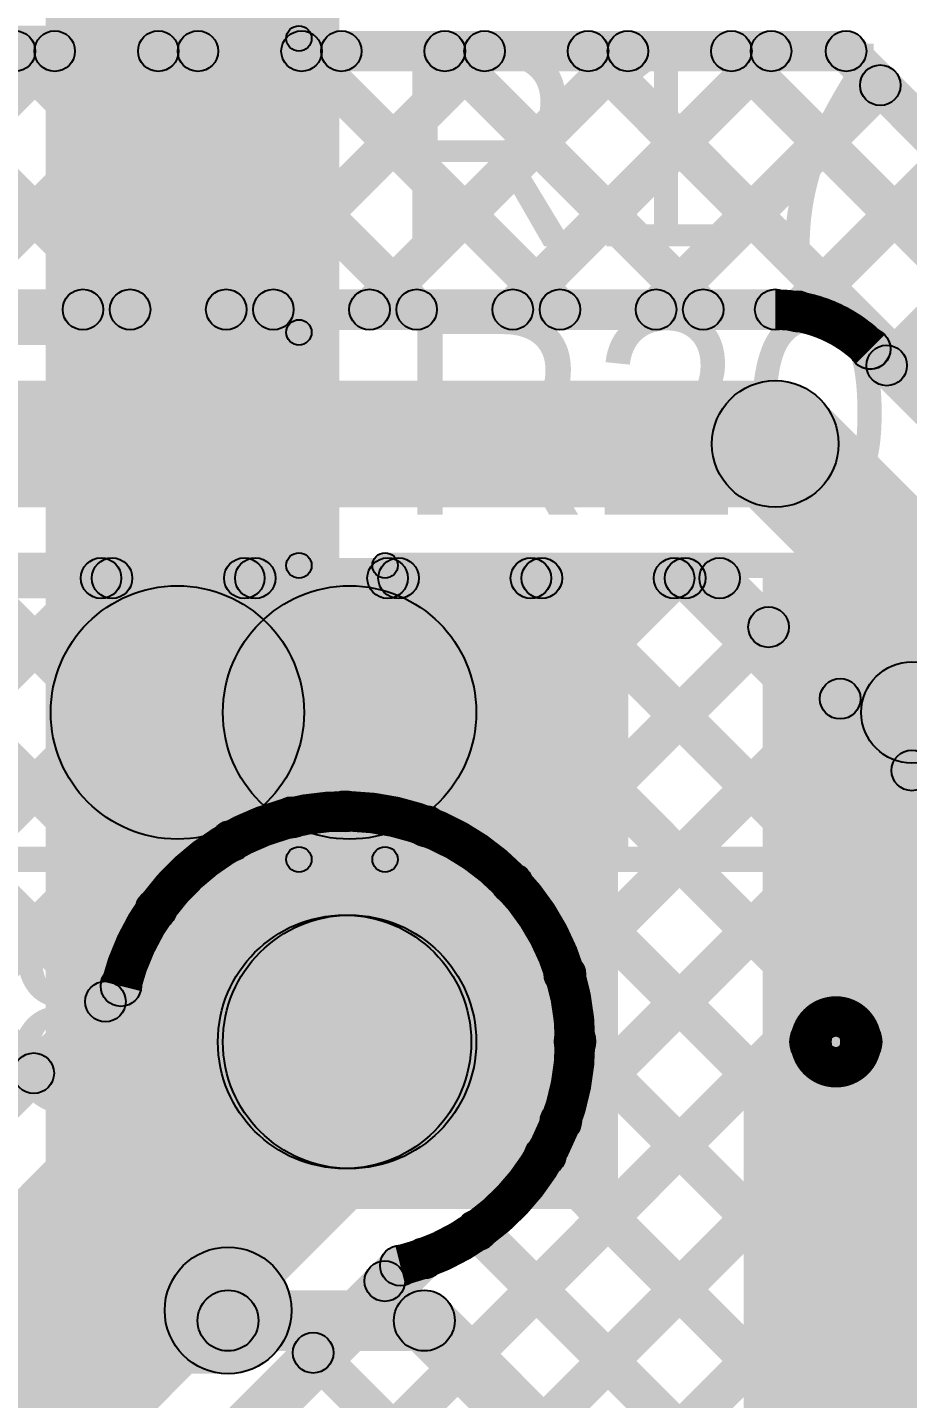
# Model space of a CAD drawing. Header units: millimetres. Extents: x 0.01 to 3.4, y 0.01 to 2.05.
# Drawn here: x 1.4564 to 1.6301, y 1.3506 to 1.6212 of the extents above; entities that cross this region are included whole.
import ezdxf

# ---------------------------------------------------------------- set-up
doc = ezdxf.new("R2010")
doc.units = ezdxf.units.MM
doc.header["$MEASUREMENT"] = 0
for name, color, linetype in [('BottomLayer', 5, 'Continuous'), ('TopLayer', 1, 'Continuous'), ('TopOverlay', 2, 'Continuous'), ('TopPaste', 8, 'Continuous'), ('TopSolder', 216, 'Continuous'), ('ViaHoleLayer', 16, 'Continuous')]:
    doc.layers.add(name, color=color, linetype=linetype)

# ---------------------------------------------------------------- blocks, each defined once
blk = doc.blocks.new('RES_0805_12')
at = {"layer": 'TopLayer'}
for points in [[(-0.06, 0.025), (-0.02, 0.025), (-0.02, -0.025), (-0.06, -0.025)], [(0.02, 0.025), (0.06, 0.025), (0.06, -0.025), (0.02, -0.025)]]:
    blk.add_hatch(color=1, dxfattribs=at).paths.add_polyline_path(points)
at = {"layer": 'TopOverlay'}
h = blk.add_hatch(color=2, dxfattribs=at)
edge = h.paths.add_edge_path()
edge.add_arc((-0.064, 0.029), 0.0025, 0, 360)
h = blk.add_hatch(color=2, dxfattribs=at)
edge = h.paths.add_edge_path()
edge.add_arc((-0.064, 0.029), 0.0025, 0, 360)
for points in [[(-0.064, 0.0265), (-0.064, 0.0315), (0.064, 0.0315), (0.064, 0.0265)], [(-0.0615, -0.029), (-0.0665, -0.029), (-0.0665, 0.029), (-0.0615, 0.029)], [(0.0665, -0.029), (0.0615, -0.029), (0.0615, 0.029), (0.0665, 0.029)], [(-0.064, -0.0315), (-0.064, -0.0265), (0.064, -0.0265), (0.064, -0.0315)]]:
    blk.add_hatch(color=2, dxfattribs=at).paths.add_polyline_path(points)
h = blk.add_hatch(color=2, dxfattribs=at)
edge = h.paths.add_edge_path()
edge.add_arc((0.064, 0.029), 0.0025, 0, 360)
h = blk.add_hatch(color=2, dxfattribs=at)
edge = h.paths.add_edge_path()
edge.add_arc((0.064, 0.029), 0.0025, 0, 360)
h = blk.add_hatch(color=2, dxfattribs=at)
edge = h.paths.add_edge_path()
edge.add_arc((-0.064, -0.029), 0.0025, 0, 360)
h = blk.add_hatch(color=2, dxfattribs=at)
edge = h.paths.add_edge_path()
edge.add_arc((-0.064, -0.029), 0.0025, 0, 360)
h = blk.add_hatch(color=2, dxfattribs=at)
edge = h.paths.add_edge_path()
edge.add_arc((0.064, -0.029), 0.0025, 0, 360)
h = blk.add_hatch(color=2, dxfattribs=at)
edge = h.paths.add_edge_path()
edge.add_arc((0.064, -0.029), 0.0025, 0, 360)
at = {"layer": 'TopPaste'}
for points in [[(-0.06, 0.025), (-0.02, 0.025), (-0.02, -0.025), (-0.06, -0.025)], [(0.02, 0.025), (0.06, 0.025), (0.06, -0.025), (0.02, -0.025)]]:
    blk.add_hatch(color=8, dxfattribs=at).paths.add_polyline_path(points)
at = {"layer": 'TopSolder'}
for points in [[(-0.064, 0.029), (-0.016, 0.029), (-0.016, -0.029), (-0.064, -0.029)], [(0.016, 0.029), (0.064, 0.029), (0.064, -0.029), (0.016, -0.029)]]:
    blk.add_hatch(color=216, dxfattribs=at).paths.add_polyline_path(points)
at = {"layer": 'TopOverlay'}
for centre in [(-0.064, 0.029), (-0.064, 0.029), (0.064, 0.029), (0.064, 0.029), (-0.064, -0.029), (-0.064, -0.029), (0.064, -0.029), (0.064, -0.029)]:
    blk.add_circle(centre, 0.0025, dxfattribs=at)
blk = doc.blocks.new('PIC16F15355_I_SS_39')
at = {"layer": 'TopLayer'}
for points in [[(-0.10728, 0.15748), (-0.17618, 0.15748), (-0.17618, 0.1752), (-0.10728, 0.1752)], [(-0.10728, 0.13189), (-0.17618, 0.13189), (-0.17618, 0.14961), (-0.10728, 0.14961)], [(-0.10728, 0.1063), (-0.17618, 0.1063), (-0.17618, 0.12402), (-0.10728, 0.12402)]]:
    blk.add_hatch(color=1, dxfattribs=at).paths.add_polyline_path(points)
at = {"layer": 'TopOverlay'}
h = blk.add_hatch(color=2, dxfattribs=at)
edge = h.paths.add_edge_path()
edge.add_arc((-0.166, 0.188), 0.005, 0, 360)
h = blk.add_hatch(color=2, dxfattribs=at)
edge = h.paths.add_edge_path()
edge.add_arc((-0.158, 0.188), 0.005, 0, 360)
at = {"layer": 'TopPaste'}
for points in [[(-0.10728, 0.15748), (-0.17618, 0.15748), (-0.17618, 0.1752), (-0.10728, 0.1752)], [(-0.10728, 0.13189), (-0.17618, 0.13189), (-0.17618, 0.14961), (-0.10728, 0.14961)], [(-0.10728, 0.1063), (-0.17618, 0.1063), (-0.17618, 0.12402), (-0.10728, 0.12402)]]:
    blk.add_hatch(color=8, dxfattribs=at).paths.add_polyline_path(points)
at = {"layer": 'TopSolder'}
for points in [[(-0.10328, 0.15348), (-0.18018, 0.15348), (-0.18018, 0.1792), (-0.10328, 0.1792)], [(-0.10328, 0.12789), (-0.18018, 0.12789), (-0.18018, 0.15361), (-0.10328, 0.15361)], [(-0.10328, 0.1023), (-0.18018, 0.1023), (-0.18018, 0.12802), (-0.10328, 0.12802)]]:
    blk.add_hatch(color=216, dxfattribs=at).paths.add_polyline_path(points)
at = {"layer": 'TopOverlay', "const_width": 0.01}
blk.add_lwpolyline([(-0.158, 0.188, 1), (-0.166, 0.188, 1)], format="xyb", close=True, dxfattribs=at)
at = {"layer": 'TopOverlay'}
for centre in [(-0.166, 0.188), (-0.158, 0.188)]:
    blk.add_circle(centre, 0.005, dxfattribs=at)
blk = doc.blocks.new('RES_0805_47')
at = {"layer": 'TopLayer'}
for points in [[(-0.06, 0.025), (-0.02, 0.025), (-0.02, -0.025), (-0.06, -0.025)], [(0.02, 0.025), (0.06, 0.025), (0.06, -0.025), (0.02, -0.025)]]:
    blk.add_hatch(color=1, dxfattribs=at).paths.add_polyline_path(points)
at = {"layer": 'TopOverlay'}
h = blk.add_hatch(color=2, dxfattribs=at)
edge = h.paths.add_edge_path()
edge.add_arc((-0.064, 0.029), 0.0025, 0, 360)
h = blk.add_hatch(color=2, dxfattribs=at)
edge = h.paths.add_edge_path()
edge.add_arc((-0.064, 0.029), 0.0025, 0, 360)
for points in [[(0.064, 0.0315), (0.064, 0.0265), (-0.064, 0.0265), (-0.064, 0.0315)], [(-0.0665, 0.029), (-0.0615, 0.029), (-0.0615, -0.029), (-0.0665, -0.029)], [(0.0615, 0.029), (0.0665, 0.029), (0.0665, -0.029), (0.0615, -0.029)], [(0.064, -0.0265), (0.064, -0.0315), (-0.064, -0.0315), (-0.064, -0.0265)]]:
    blk.add_hatch(color=2, dxfattribs=at).paths.add_polyline_path(points)
h = blk.add_hatch(color=2, dxfattribs=at)
edge = h.paths.add_edge_path()
edge.add_arc((0.064, 0.029), 0.0025, 0, 360)
h = blk.add_hatch(color=2, dxfattribs=at)
edge = h.paths.add_edge_path()
edge.add_arc((0.064, 0.029), 0.0025, 0, 360)
h = blk.add_hatch(color=2, dxfattribs=at)
edge = h.paths.add_edge_path()
edge.add_arc((-0.064, -0.029), 0.0025, 0, 360)
h = blk.add_hatch(color=2, dxfattribs=at)
edge = h.paths.add_edge_path()
edge.add_arc((-0.064, -0.029), 0.0025, 0, 360)
h = blk.add_hatch(color=2, dxfattribs=at)
edge = h.paths.add_edge_path()
edge.add_arc((0.064, -0.029), 0.0025, 0, 360)
h = blk.add_hatch(color=2, dxfattribs=at)
edge = h.paths.add_edge_path()
edge.add_arc((0.064, -0.029), 0.0025, 0, 360)
at = {"layer": 'TopPaste'}
for points in [[(-0.06, 0.025), (-0.02, 0.025), (-0.02, -0.025), (-0.06, -0.025)], [(0.02, 0.025), (0.06, 0.025), (0.06, -0.025), (0.02, -0.025)]]:
    blk.add_hatch(color=8, dxfattribs=at).paths.add_polyline_path(points)
at = {"layer": 'TopSolder'}
for points in [[(-0.064, 0.029), (-0.016, 0.029), (-0.016, -0.029), (-0.064, -0.029)], [(0.016, 0.029), (0.064, 0.029), (0.064, -0.029), (0.016, -0.029)]]:
    blk.add_hatch(color=216, dxfattribs=at).paths.add_polyline_path(points)
at = {"layer": 'TopOverlay'}
for centre in [(-0.064, 0.029), (-0.064, 0.029), (0.064, 0.029), (0.064, 0.029), (-0.064, -0.029), (-0.064, -0.029), (0.064, -0.029), (0.064, -0.029)]:
    blk.add_circle(centre, 0.0025, dxfattribs=at)
blk = doc.blocks.new('RES_0805_48')
at = {"layer": 'TopLayer'}
for points in [[(-0.06, 0.025), (-0.02, 0.025), (-0.02, -0.025), (-0.06, -0.025)], [(0.02, 0.025), (0.06, 0.025), (0.06, -0.025), (0.02, -0.025)]]:
    blk.add_hatch(color=1, dxfattribs=at).paths.add_polyline_path(points)
at = {"layer": 'TopOverlay'}
h = blk.add_hatch(color=2, dxfattribs=at)
edge = h.paths.add_edge_path()
edge.add_arc((-0.064, 0.029), 0.0025, 0, 360)
h = blk.add_hatch(color=2, dxfattribs=at)
edge = h.paths.add_edge_path()
edge.add_arc((-0.064, 0.029), 0.0025, 0, 360)
for points in [[(0.064, 0.0315), (0.064, 0.0265), (-0.064, 0.0265), (-0.064, 0.0315)], [(-0.0665, 0.029), (-0.0615, 0.029), (-0.0615, -0.029), (-0.0665, -0.029)], [(0.0615, 0.029), (0.0665, 0.029), (0.0665, -0.029), (0.0615, -0.029)], [(0.064, -0.0265), (0.064, -0.0315), (-0.064, -0.0315), (-0.064, -0.0265)]]:
    blk.add_hatch(color=2, dxfattribs=at).paths.add_polyline_path(points)
h = blk.add_hatch(color=2, dxfattribs=at)
edge = h.paths.add_edge_path()
edge.add_arc((0.064, 0.029), 0.0025, 0, 360)
h = blk.add_hatch(color=2, dxfattribs=at)
edge = h.paths.add_edge_path()
edge.add_arc((0.064, 0.029), 0.0025, 0, 360)
h = blk.add_hatch(color=2, dxfattribs=at)
edge = h.paths.add_edge_path()
edge.add_arc((-0.064, -0.029), 0.0025, 0, 360)
h = blk.add_hatch(color=2, dxfattribs=at)
edge = h.paths.add_edge_path()
edge.add_arc((-0.064, -0.029), 0.0025, 0, 360)
h = blk.add_hatch(color=2, dxfattribs=at)
edge = h.paths.add_edge_path()
edge.add_arc((0.064, -0.029), 0.0025, 0, 360)
h = blk.add_hatch(color=2, dxfattribs=at)
edge = h.paths.add_edge_path()
edge.add_arc((0.064, -0.029), 0.0025, 0, 360)
at = {"layer": 'TopPaste'}
for points in [[(-0.06, 0.025), (-0.02, 0.025), (-0.02, -0.025), (-0.06, -0.025)], [(0.02, 0.025), (0.06, 0.025), (0.06, -0.025), (0.02, -0.025)]]:
    blk.add_hatch(color=8, dxfattribs=at).paths.add_polyline_path(points)
at = {"layer": 'TopSolder'}
for points in [[(-0.064, 0.029), (-0.016, 0.029), (-0.016, -0.029), (-0.064, -0.029)], [(0.016, 0.029), (0.064, 0.029), (0.064, -0.029), (0.016, -0.029)]]:
    blk.add_hatch(color=216, dxfattribs=at).paths.add_polyline_path(points)
at = {"layer": 'TopOverlay'}
for centre in [(-0.064, 0.029), (-0.064, 0.029), (0.064, 0.029), (0.064, 0.029), (-0.064, -0.029), (-0.064, -0.029), (0.064, -0.029), (0.064, -0.029)]:
    blk.add_circle(centre, 0.0025, dxfattribs=at)

msp = doc.modelspace()

# ---------------------------------------------------------------- hatches: boundary and pattern name
at = {"layer": 'BottomLayer'}
for points in [[(1.406, 1.6125), (1.406, 1.6205), (1.61802, 1.6205), (1.61802, 1.6125)], [(1.41362, 1.56267), (1.40796, 1.56833), (1.45896, 1.61933), (1.46462, 1.61367)], [(1.42284, 1.61367), (1.4285, 1.61933), (1.4795, 1.56833), (1.47384, 1.56267)], [(1.4419, 1.56267), (1.43625, 1.56833), (1.48725, 1.61933), (1.4929, 1.61367)], [(1.45112, 1.61367), (1.45678, 1.61933), (1.50778, 1.56833), (1.50212, 1.56267)], [(1.47019, 1.56267), (1.46453, 1.56833), (1.51553, 1.61933), (1.52119, 1.61367)], [(1.47941, 1.61367), (1.48506, 1.61933), (1.53606, 1.56833), (1.53041, 1.56267)], [(1.49847, 1.56267), (1.49281, 1.56833), (1.54381, 1.61933), (1.54947, 1.61367)], [(1.50769, 1.61367), (1.51335, 1.61933), (1.56435, 1.56833), (1.55869, 1.56267)], [(1.52676, 1.56267), (1.5211, 1.56833), (1.5721, 1.61933), (1.57776, 1.61367)], [(1.53598, 1.61367), (1.54163, 1.61933), (1.59263, 1.56833), (1.58698, 1.56267)], [(1.55504, 1.56267), (1.54938, 1.56833), (1.60038, 1.61933), (1.60604, 1.61367)], [(1.56426, 1.61367), (1.56992, 1.61933), (1.94042, 1.24883), (1.93476, 1.24317)], [(1.59254, 1.61367), (1.5982, 1.61933), (1.95783, 1.2597), (1.95217, 1.25404)], [(1.61519, 1.61367), (1.62085, 1.61933), (1.69409, 1.54609), (1.68843, 1.54043)], [(1.58332, 1.56267), (1.57767, 1.56833), (1.62193, 1.61259), (1.62759, 1.60694)], [(1.58332, 1.56267), (1.57767, 1.56833), (1.62193, 1.61259), (1.62759, 1.60694)], [(1.29694, 1.59815), (1.3026, 1.60381), (1.47462, 1.43178), (1.46897, 1.42612)], [(1.61124, 1.5623), (1.60558, 1.56796), (1.63607, 1.59845), (1.64173, 1.59279)], [(1.62886, 1.55164), (1.6232, 1.55729), (1.65022, 1.58431), (1.65587, 1.57865)], [(1.29729, 1.56951), (1.30295, 1.57517), (1.46048, 1.41764), (1.45483, 1.41198)], [(1.406, 1.5615), (1.406, 1.5695), (1.60402, 1.5695), (1.60402, 1.5615)], [(1.61996, 1.55488), (1.62562, 1.56053), (1.76259, 1.42357), (1.75693, 1.41791)], [(1.406, 1.5265), (1.406, 1.5515), (1.60402, 1.5515), (1.60402, 1.5265)], [(1.59518, 1.53016), (1.61286, 1.54784), (1.74986, 1.41084), (1.73218, 1.39316)], [(1.28816, 1.29579), (1.2825, 1.30145), (1.49638, 1.51533), (1.50204, 1.50967)], [(1.28816, 1.26751), (1.2825, 1.27316), (1.52467, 1.51533), (1.53032, 1.50967)], [(1.28816, 1.26751), (1.2825, 1.27316), (1.52467, 1.51533), (1.53032, 1.50967)], [(1.28816, 1.32408), (1.2825, 1.32973), (1.4681, 1.51533), (1.47376, 1.50967)], [(1.406, 1.5085), (1.406, 1.5165), (1.59304, 1.5165), (1.59304, 1.5085)], [(1.4137, 1.50967), (1.41936, 1.51533), (1.48464, 1.45004), (1.47899, 1.44439)], [(1.44199, 1.50967), (1.44764, 1.51533), (1.4995, 1.46347), (1.49385, 1.45781)], [(1.47027, 1.50967), (1.47593, 1.51533), (1.52193, 1.46932), (1.51627, 1.46367)], [(1.49855, 1.50967), (1.50421, 1.51533), (1.69358, 1.32596), (1.68792, 1.32031)], [(1.51139, 1.46245), (1.50573, 1.46811), (1.55295, 1.51533), (1.55861, 1.50967)], [(1.52684, 1.50967), (1.5325, 1.51533), (1.71112, 1.33671), (1.70546, 1.33105)], [(1.53794, 1.46072), (1.53228, 1.46638), (1.58124, 1.51533), (1.58689, 1.50967)], [(1.55512, 1.50967), (1.56078, 1.51533), (1.73603, 1.34008), (1.73037, 1.33442)], [(1.58341, 1.50967), (1.58906, 1.51533), (1.85556, 1.24883), (1.84991, 1.24317)], [(1.59022, 1.50967), (1.59587, 1.51533), (1.72511, 1.38609), (1.71945, 1.38043)], [(1.55491, 1.4494), (1.54925, 1.45506), (1.59987, 1.50568), (1.60552, 1.50002)], [(1.56532, 1.43153), (1.55966, 1.43719), (1.61401, 1.49153), (1.61967, 1.48588)], [(1.56452, 1.40245), (1.55886, 1.4081), (1.62815, 1.47739), (1.63381, 1.47173)], [(1.47183, 1.28147), (1.46617, 1.28713), (1.64229, 1.46325), (1.64795, 1.45759)], [(1.47183, 1.25319), (1.46617, 1.25884), (1.65644, 1.44911), (1.66209, 1.44345)], [(1.44768, 1.31432), (1.41232, 1.34968), (1.50132, 1.43868), (1.53668, 1.40332)], [(1.40525, 1.35675), (1.39959, 1.36241), (1.47203, 1.43484), (1.47768, 1.42918)], [(1.4901, 1.24317), (1.48444, 1.24883), (1.67058, 1.43497), (1.67624, 1.42931)], [(1.56167, 1.41827), (1.56732, 1.42393), (1.68133, 1.30992), (1.67567, 1.30427)], [(1.51838, 1.24317), (1.51273, 1.24883), (1.68472, 1.42082), (1.69038, 1.41517)], [(1.55581, 1.39585), (1.56147, 1.4015), (1.6754, 1.28757), (1.66974, 1.28191)], [(1.54239, 1.38099), (1.54804, 1.38664), (1.68586, 1.24883), (1.6802, 1.24317)], [(1.47183, 1.30975), (1.46617, 1.31541), (1.5319, 1.38114), (1.53755, 1.37548)], [(1.47183, 1.31302), (1.46617, 1.31867), (1.52718, 1.37968), (1.53284, 1.37403)], [(1.52412, 1.37097), (1.52978, 1.37662), (1.65757, 1.24883), (1.65192, 1.24317)], [(1.50998, 1.35683), (1.51564, 1.36248), (1.62929, 1.24883), (1.62363, 1.24317)]]:
    msp.add_hatch(color=5, dxfattribs=at).paths.add_polyline_path(points)
h = msp.add_hatch(color=5, dxfattribs=at)
edge = h.paths.add_edge_path()
edge.add_arc((1.45395, 1.6165), 0.004, 0, 360)
h = msp.add_hatch(color=5, dxfattribs=at)
edge = h.paths.add_edge_path()
edge.add_arc((1.46179, 1.6165), 0.004, 0, 360)
h = msp.add_hatch(color=5, dxfattribs=at)
edge = h.paths.add_edge_path()
edge.add_arc((1.48224, 1.6165), 0.004, 0, 360)
h = msp.add_hatch(color=5, dxfattribs=at)
edge = h.paths.add_edge_path()
edge.add_arc((1.49007, 1.6165), 0.004, 0, 360)
h = msp.add_hatch(color=5, dxfattribs=at)
edge = h.paths.add_edge_path()
edge.add_arc((1.51052, 1.6165), 0.004, 0, 360)
h = msp.add_hatch(color=5, dxfattribs=at)
edge = h.paths.add_edge_path()
edge.add_arc((1.51836, 1.6165), 0.004, 0, 360)
h = msp.add_hatch(color=5, dxfattribs=at)
edge = h.paths.add_edge_path()
edge.add_arc((1.5388, 1.6165), 0.004, 0, 360)
h = msp.add_hatch(color=5, dxfattribs=at)
edge = h.paths.add_edge_path()
edge.add_arc((1.54664, 1.6165), 0.004, 0, 360)
h = msp.add_hatch(color=5, dxfattribs=at)
edge = h.paths.add_edge_path()
edge.add_arc((1.56709, 1.6165), 0.004, 0, 360)
h = msp.add_hatch(color=5, dxfattribs=at)
edge = h.paths.add_edge_path()
edge.add_arc((1.57493, 1.6165), 0.004, 0, 360)
h = msp.add_hatch(color=5, dxfattribs=at)
edge = h.paths.add_edge_path()
edge.add_arc((1.59537, 1.6165), 0.004, 0, 360)
h = msp.add_hatch(color=5, dxfattribs=at)
edge = h.paths.add_edge_path()
edge.add_arc((1.60321, 1.6165), 0.004, 0, 360)
h = msp.add_hatch(color=5, dxfattribs=at)
edge = h.paths.add_edge_path()
edge.add_arc((1.61802, 1.6165), 0.004, 0, 360)
h = msp.add_hatch(color=5, dxfattribs=at)
edge = h.paths.add_edge_path()
edge.add_arc((1.61802, 1.6165), 0.004, 0, 360)
h = msp.add_hatch(color=5, dxfattribs=at)
edge = h.paths.add_edge_path()
edge.add_arc((1.62476, 1.60976), 0.004, 0, 360)
h = msp.add_hatch(color=5, dxfattribs=at)
edge = h.paths.add_edge_path()
edge.add_arc((1.62476, 1.60976), 0.004, 0, 360)
h = msp.add_hatch(color=5, dxfattribs=at)
edge = h.paths.add_edge_path()
edge.add_arc((1.46736, 1.5655), 0.004, 0, 360)
h = msp.add_hatch(color=5, dxfattribs=at)
edge = h.paths.add_edge_path()
edge.add_arc((1.47667, 1.5655), 0.004, 0, 360)
h = msp.add_hatch(color=5, dxfattribs=at)
edge = h.paths.add_edge_path()
edge.add_arc((1.49564, 1.5655), 0.004, 0, 360)
h = msp.add_hatch(color=5, dxfattribs=at)
edge = h.paths.add_edge_path()
edge.add_arc((1.50495, 1.5655), 0.004, 0, 360)
h = msp.add_hatch(color=5, dxfattribs=at)
edge = h.paths.add_edge_path()
edge.add_arc((1.52393, 1.5655), 0.004, 0, 360)
h = msp.add_hatch(color=5, dxfattribs=at)
edge = h.paths.add_edge_path()
edge.add_arc((1.53324, 1.5655), 0.004, 0, 360)
h = msp.add_hatch(color=5, dxfattribs=at)
edge = h.paths.add_edge_path()
edge.add_arc((1.55221, 1.5655), 0.004, 0, 360)
h = msp.add_hatch(color=5, dxfattribs=at)
edge = h.paths.add_edge_path()
edge.add_arc((1.56152, 1.5655), 0.004, 0, 360)
h = msp.add_hatch(color=5, dxfattribs=at)
edge = h.paths.add_edge_path()
edge.add_arc((1.5805, 1.5655), 0.004, 0, 360)
h = msp.add_hatch(color=5, dxfattribs=at)
edge = h.paths.add_edge_path()
edge.add_arc((1.5805, 1.5655), 0.004, 0, 360)
h = msp.add_hatch(color=5, dxfattribs=at)
edge = h.paths.add_edge_path()
edge.add_arc((1.5898, 1.5655), 0.004, 0, 360)
h = msp.add_hatch(color=5, dxfattribs=at)
edge = h.paths.add_edge_path()
edge.add_arc((1.60402, 1.5655), 0.004, 0, 360)
h = msp.add_hatch(color=5, dxfattribs=at)
edge = h.paths.add_edge_path()
edge.add_arc((1.60402, 1.5655), 0.004, 0, 360)
h = msp.add_hatch(color=5, dxfattribs=at)
edge = h.paths.add_edge_path()
edge.add_arc((1.60402, 1.5655), 0.004, 0, 360)
h = msp.add_hatch(color=5, dxfattribs=at)
edge = h.paths.add_edge_path()
edge.add_arc((1.60841, 1.56513), 0.004, 0, 360)
h = msp.add_hatch(color=5, dxfattribs=at)
edge = h.paths.add_edge_path()
edge.add_arc((1.62276, 1.55774), 0.004, 0, 360)
h = msp.add_hatch(color=5, dxfattribs=at)
edge = h.paths.add_edge_path()
edge.add_arc((1.62279, 1.5577), 0.004, 0, 360)
h = msp.add_hatch(color=5, dxfattribs=at)
edge = h.paths.add_edge_path()
edge.add_arc((1.62279, 1.5577), 0.004, 0, 360)
h = msp.add_hatch(color=5, dxfattribs=at)
edge = h.paths.add_edge_path()
edge.add_arc((1.62603, 1.55447), 0.004, 0, 360)
h = msp.add_hatch(color=5, dxfattribs=at)
edge = h.paths.add_edge_path()
edge.add_arc((1.60402, 1.539), 0.0125, 0, 360)
h = msp.add_hatch(color=5, dxfattribs=at)
edge = h.paths.add_edge_path()
edge.add_arc((1.60402, 1.539), 0.0125, 0, 360)
h = msp.add_hatch(color=5, dxfattribs=at)
edge = h.paths.add_edge_path()
edge.add_arc((1.47093, 1.5125), 0.004, 0, 360)
h = msp.add_hatch(color=5, dxfattribs=at)
edge = h.paths.add_edge_path()
edge.add_arc((1.4731, 1.5125), 0.004, 0, 360)
h = msp.add_hatch(color=5, dxfattribs=at)
edge = h.paths.add_edge_path()
edge.add_arc((1.49921, 1.5125), 0.004, 0, 360)
h = msp.add_hatch(color=5, dxfattribs=at)
edge = h.paths.add_edge_path()
edge.add_arc((1.50138, 1.5125), 0.004, 0, 360)
h = msp.add_hatch(color=5, dxfattribs=at)
edge = h.paths.add_edge_path()
edge.add_arc((1.5275, 1.5125), 0.004, 0, 360)
h = msp.add_hatch(color=5, dxfattribs=at)
edge = h.paths.add_edge_path()
edge.add_arc((1.5275, 1.5125), 0.004, 0, 360)
h = msp.add_hatch(color=5, dxfattribs=at)
edge = h.paths.add_edge_path()
edge.add_arc((1.52967, 1.5125), 0.004, 0, 360)
h = msp.add_hatch(color=5, dxfattribs=at)
edge = h.paths.add_edge_path()
edge.add_arc((1.55578, 1.5125), 0.004, 0, 360)
h = msp.add_hatch(color=5, dxfattribs=at)
edge = h.paths.add_edge_path()
edge.add_arc((1.55795, 1.5125), 0.004, 0, 360)
h = msp.add_hatch(color=5, dxfattribs=at)
edge = h.paths.add_edge_path()
edge.add_arc((1.58406, 1.5125), 0.004, 0, 360)
h = msp.add_hatch(color=5, dxfattribs=at)
edge = h.paths.add_edge_path()
edge.add_arc((1.58624, 1.5125), 0.004, 0, 360)
h = msp.add_hatch(color=5, dxfattribs=at)
edge = h.paths.add_edge_path()
edge.add_arc((1.59304, 1.5125), 0.004, 0, 360)
h = msp.add_hatch(color=5, dxfattribs=at)
edge = h.paths.add_edge_path()
edge.add_arc((1.59304, 1.5125), 0.004, 0, 360)
h = msp.add_hatch(color=5, dxfattribs=at)
edge = h.paths.add_edge_path()
edge.add_arc((1.6027, 1.50285), 0.004, 0, 360)
h = msp.add_hatch(color=5, dxfattribs=at)
edge = h.paths.add_edge_path()
edge.add_arc((1.61684, 1.48871), 0.004, 0, 360)
h = msp.add_hatch(color=5, dxfattribs=at)
edge = h.paths.add_edge_path()
edge.add_arc((1.63098, 1.47456), 0.004, 0, 360)
h = msp.add_hatch(color=5, dxfattribs=at)
edge = h.paths.add_edge_path()
edge.add_arc((1.50856, 1.46528), 0.004, 0, 360)
h = msp.add_hatch(color=5, dxfattribs=at)
edge = h.paths.add_edge_path()
edge.add_arc((1.5191, 1.4665), 0.004, 0, 360)
h = msp.add_hatch(color=5, dxfattribs=at)
edge = h.paths.add_edge_path()
edge.add_arc((1.53511, 1.46355), 0.004, 0, 360)
h = msp.add_hatch(color=5, dxfattribs=at)
edge = h.paths.add_edge_path()
edge.add_arc((1.49667, 1.46064), 0.004, 0, 360)
h = msp.add_hatch(color=5, dxfattribs=at)
edge = h.paths.add_edge_path()
edge.add_arc((1.55208, 1.45223), 0.004, 0, 360)
h = msp.add_hatch(color=5, dxfattribs=at)
edge = h.paths.add_edge_path()
edge.add_arc((1.48182, 1.44721), 0.004, 0, 360)
h = msp.add_hatch(color=5, dxfattribs=at)
edge = h.paths.add_edge_path()
edge.add_arc((1.519, 1.421), 0.0315, 0, 360)
h = msp.add_hatch(color=5, dxfattribs=at)
edge = h.paths.add_edge_path()
edge.add_arc((1.519, 1.421), 0.025, 0, 360)
h = msp.add_hatch(color=5, dxfattribs=at)
edge = h.paths.add_edge_path()
edge.add_arc((1.56249, 1.43436), 0.004, 0, 360)
h = msp.add_hatch(color=5, dxfattribs=at)
edge = h.paths.add_edge_path()
edge.add_arc((1.47486, 1.43201), 0.004, 0, 360)
h = msp.add_hatch(color=5, dxfattribs=at)
edge = h.paths.add_edge_path()
edge.add_arc((1.47486, 1.43201), 0.004, 0, 360)
h = msp.add_hatch(color=5, dxfattribs=at)
edge = h.paths.add_edge_path()
edge.add_arc((1.4718, 1.42895), 0.004, 0, 360)
h = msp.add_hatch(color=5, dxfattribs=at)
edge = h.paths.add_edge_path()
edge.add_arc((1.5645, 1.4211), 0.004, 0, 360)
h = msp.add_hatch(color=5, dxfattribs=at)
edge = h.paths.add_edge_path()
edge.add_arc((1.5645, 1.421), 0.004, 0, 360)
h = msp.add_hatch(color=5, dxfattribs=at)
edge = h.paths.add_edge_path()
edge.add_arc((1.5645, 1.421), 0.004, 0, 360)
h = msp.add_hatch(color=5, dxfattribs=at)
edge = h.paths.add_edge_path()
edge.add_arc((1.45765, 1.41481), 0.004, 0, 360)
h = msp.add_hatch(color=5, dxfattribs=at)
edge = h.paths.add_edge_path()
edge.add_arc((1.56169, 1.40527), 0.004, 0, 360)
h = msp.add_hatch(color=5, dxfattribs=at)
edge = h.paths.add_edge_path()
edge.add_arc((1.55864, 1.39867), 0.004, 0, 360)
h = msp.add_hatch(color=5, dxfattribs=at)
edge = h.paths.add_edge_path()
edge.add_arc((1.54521, 1.38382), 0.004, 0, 360)
h = msp.add_hatch(color=5, dxfattribs=at)
edge = h.paths.add_edge_path()
edge.add_arc((1.53001, 1.37686), 0.004, 0, 360)
h = msp.add_hatch(color=5, dxfattribs=at)
edge = h.paths.add_edge_path()
edge.add_arc((1.53001, 1.37686), 0.004, 0, 360)
h = msp.add_hatch(color=5, dxfattribs=at)
edge = h.paths.add_edge_path()
edge.add_arc((1.53473, 1.37831), 0.004, 0, 360)
h = msp.add_hatch(color=5, dxfattribs=at)
edge = h.paths.add_edge_path()
edge.add_arc((1.52695, 1.3738), 0.004, 0, 360)
h = msp.add_hatch(color=5, dxfattribs=at)
edge = h.paths.add_edge_path()
edge.add_arc((1.51281, 1.35965), 0.004, 0, 360)
at = {"layer": 'TopLayer'}
for points in [[(1.46, 1.388), (1.518, 1.388), (1.518, 1.686), (1.46, 1.686)], [(1.461, 1.388), (1.573, 1.388), (1.573, 1.516), (1.461, 1.516)], [(1.60154, 1.39934), (1.67054, 1.39934), (1.67054, 1.515), (1.60154, 1.515)], [(1.486, 1.461), (1.486, 1.511), (1.52, 1.511), (1.52, 1.461)], [(1.63807, 1.47893), (1.62393, 1.49307), (1.64243, 1.51157), (1.65657, 1.49743)], [(1.545, 1.421), (1.495, 1.421), (1.495, 1.486), (1.545, 1.486)], [(1.438, 1.3555), (1.438, 1.3805), (1.496, 1.3805), (1.496, 1.3555)], [(1.496, 1.36), (1.496, 1.372), (1.53475, 1.372), (1.53475, 1.36)], [(1.5305, 1.36176), (1.53899, 1.37024), (1.58242, 1.32681), (1.57394, 1.31832)]]:
    msp.add_hatch(color=1, dxfattribs=at).paths.add_polyline_path(points)
h = msp.add_hatch(color=1, dxfattribs=at)
edge = h.paths.add_edge_path()
edge.add_arc((1.486, 1.486), 0.025, 0, 360)
h = msp.add_hatch(color=1, dxfattribs=at)
edge = h.paths.add_edge_path()
edge.add_arc((1.52, 1.486), 0.025, 0, 360)
h = msp.add_hatch(color=1, dxfattribs=at)
edge = h.paths.add_edge_path()
edge.add_arc((1.52, 1.486), 0.025, 0, 360)
h = msp.add_hatch(color=1, dxfattribs=at)
edge = h.paths.add_edge_path()
edge.add_arc((1.631, 1.486), 0.01, 0, 360)
h = msp.add_hatch(color=1, dxfattribs=at)
edge = h.paths.add_edge_path()
edge.add_arc((1.519, 1.421), 0.0315, 0, 360)
h = msp.add_hatch(color=1, dxfattribs=at)
edge = h.paths.add_edge_path()
edge.add_arc((1.52, 1.421), 0.025, 0, 360)
h = msp.add_hatch(color=1, dxfattribs=at)
edge = h.paths.add_edge_path()
edge.add_arc((1.496, 1.368), 0.0125, 0, 360)
h = msp.add_hatch(color=1, dxfattribs=at)
edge = h.paths.add_edge_path()
edge.add_arc((1.496, 1.366), 0.006, 0, 360)
h = msp.add_hatch(color=1, dxfattribs=at)
edge = h.paths.add_edge_path()
edge.add_arc((1.53475, 1.366), 0.006, 0, 360)
h = msp.add_hatch(color=1, dxfattribs=at)
edge = h.paths.add_edge_path()
edge.add_arc((1.53475, 1.366), 0.006, 0, 360)
at = {"layer": 'ViaHoleLayer'}
h = msp.add_hatch(color=16, dxfattribs=at)
edge = h.paths.add_edge_path()
edge.add_arc((1.519, 1.421), 0.01575, 0, 360)

# ---------------------------------------------------------------- linework, layer by layer
at = {"layer": 'BottomLayer', "const_width": 0.008}
for points in [[(1.60402, 1.5655, -0.199375), (1.62279, 1.5577)], [(1.60402, 1.5655, -0.198912), (1.62276, 1.55774)], [(1.47486, 1.43201, -0.88468), (1.5645, 1.421)], [(1.5645, 1.421, -0.344299), (1.53001, 1.37686)]]:
    msp.add_lwpolyline(points, format="xyb", dxfattribs=at)
at = {"layer": 'BottomLayer'}
for centre, radius in [((1.45395, 1.6165), 0.004), ((1.46179, 1.6165), 0.004), ((1.48224, 1.6165), 0.004), ((1.49007, 1.6165), 0.004), ((1.51052, 1.6165), 0.004), ((1.51836, 1.6165), 0.004), ((1.5388, 1.6165), 0.004), ((1.54664, 1.6165), 0.004), ((1.56709, 1.6165), 0.004), ((1.57493, 1.6165), 0.004), ((1.59537, 1.6165), 0.004), ((1.60321, 1.6165), 0.004), ((1.61802, 1.6165), 0.004), ((1.61802, 1.6165), 0.004), ((1.62476, 1.60976), 0.004), ((1.62476, 1.60976), 0.004), ((1.46736, 1.5655), 0.004), ((1.47667, 1.5655), 0.004), ((1.49564, 1.5655), 0.004), ((1.50495, 1.5655), 0.004), ((1.52393, 1.5655), 0.004), ((1.53324, 1.5655), 0.004), ((1.55221, 1.5655), 0.004), ((1.56152, 1.5655), 0.004), ((1.5805, 1.5655), 0.004), ((1.5805, 1.5655), 0.004), ((1.5898, 1.5655), 0.004), ((1.60402, 1.5655), 0.004), ((1.60402, 1.5655), 0.004), ((1.60402, 1.5655), 0.004), ((1.60841, 1.56513), 0.004), ((1.62276, 1.55774), 0.004), ((1.62279, 1.5577), 0.004), ((1.62279, 1.5577), 0.004), ((1.62603, 1.55447), 0.004), ((1.60402, 1.539), 0.0125), ((1.60402, 1.539), 0.0125), ((1.47093, 1.5125), 0.004), ((1.4731, 1.5125), 0.004), ((1.49921, 1.5125), 0.004), ((1.50138, 1.5125), 0.004), ((1.5275, 1.5125), 0.004), ((1.5275, 1.5125), 0.004), ((1.52967, 1.5125), 0.004), ((1.55578, 1.5125), 0.004), ((1.55795, 1.5125), 0.004), ((1.58406, 1.5125), 0.004), ((1.58624, 1.5125), 0.004), ((1.59304, 1.5125), 0.004), ((1.59304, 1.5125), 0.004), ((1.6027, 1.50285), 0.004), ((1.61684, 1.48871), 0.004), ((1.63098, 1.47456), 0.004), ((1.50856, 1.46528), 0.004), ((1.5191, 1.4665), 0.004), ((1.53511, 1.46355), 0.004), ((1.49667, 1.46064), 0.004), ((1.55208, 1.45223), 0.004), ((1.48182, 1.44721), 0.004), ((1.519, 1.421), 0.025), ((1.56249, 1.43436), 0.004), ((1.47486, 1.43201), 0.004), ((1.47486, 1.43201), 0.004), ((1.4718, 1.42895), 0.004), ((1.5645, 1.4211), 0.004), ((1.5645, 1.421), 0.004), ((1.5645, 1.421), 0.004), ((1.45765, 1.41481), 0.004), ((1.56169, 1.40527), 0.004), ((1.55864, 1.39867), 0.004), ((1.54521, 1.38382), 0.004), ((1.53001, 1.37686), 0.004), ((1.53001, 1.37686), 0.004), ((1.53473, 1.37831), 0.004), ((1.52695, 1.3738), 0.004), ((1.51281, 1.35965), 0.004)]:
    msp.add_circle(centre, radius, dxfattribs=at)
at = {"layer": 'TopLayer'}
for centre, radius in [((1.486, 1.486), 0.025), ((1.52, 1.486), 0.025), ((1.52, 1.486), 0.025), ((1.631, 1.486), 0.01), ((1.52, 1.421), 0.025), ((1.496, 1.368), 0.0125), ((1.496, 1.366), 0.006), ((1.53475, 1.366), 0.006), ((1.53475, 1.366), 0.006)]:
    msp.add_circle(centre, radius, dxfattribs=at)

# ---------------------------------------------------------------- block references
at = {"rotation": 180}
for name, p in [('RES_0805_48', (1.446, 1.59)), ('RES_0805_47', (1.446, 1.486))]:
    msp.add_blockref(name, p, dxfattribs=at)
for name, p in [('RES_0805_12', (1.591, 1.486)), ('PIC16F15355_I_SS_39', (1.778, 1.233))]:
    msp.add_blockref(name, p)

# ---------------------------------------------------------------- texts
at = {"layer": 'TopOverlay'}
for s, p in [('R17', (1.528, 1.578)), ('R20', (1.529, 1.525)), ('R18', (1.383, 1.407)), ('R19', (1.384, 1.326))]:
    msp.add_text(s, height=0.04, dxfattribs=at).set_placement(p)

doc.saveas('drawing.dxf')
